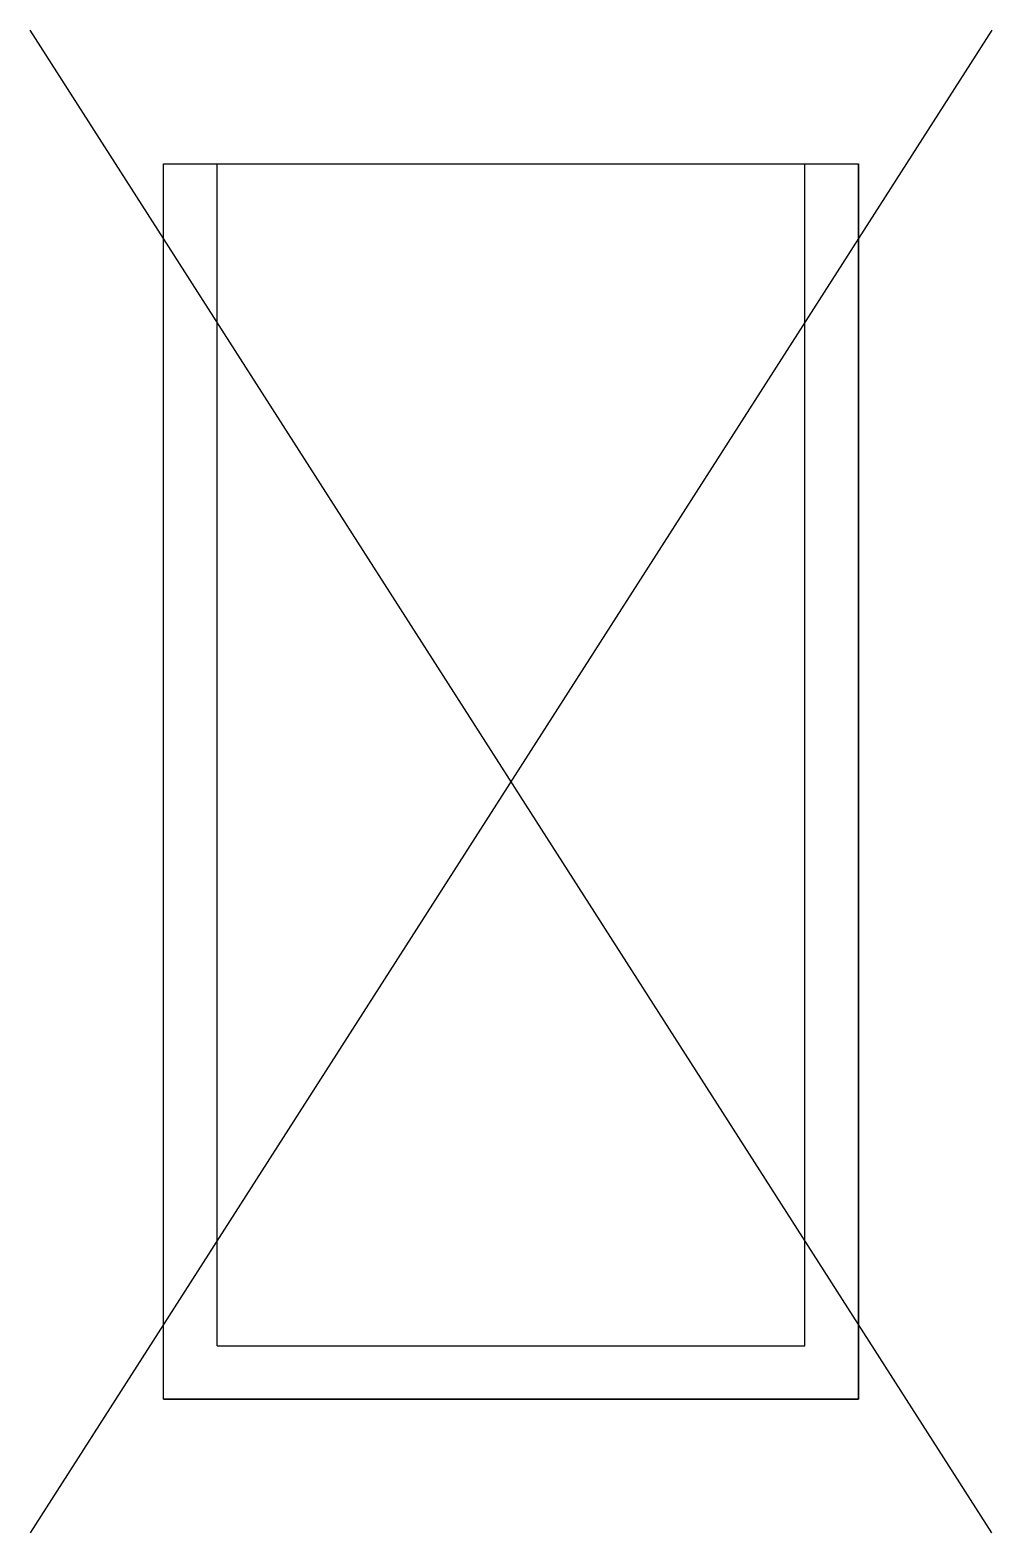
# Model space of a CAD drawing. Extents: x -4.5 to 4.5, y -1.2 to 12.8.
import ezdxf

# ---------------------------------------------------------------- set-up
doc = ezdxf.new("R2010")
doc.units = 0
doc.header["$LTSCALE"] = 0.2

msp = doc.modelspace()

# ---------------------------------------------------------------- linework, layer by layer
at = {"color": 7}
for p, q in [((-3.25, 11.559), (3.25, 11.559)), ((-3.25, 0), (-3.25, 11.559)), ((-2.75, 0.5), (-2.75, 11.559)), ((2.75, 0.5), (2.75, 11.559)), ((3.25, 0), (3.25, 11.559)), ((-2.75, 0.5), (2.75, 0.5)), ((-3.25, 0), (3.25, 0))]:
    msp.add_line(p, q, dxfattribs=at)
at = {"flags": 128}
for points in [[(4.5, 12.809), (-4.5, -1.25)], [(4.5, -1.25), (-4.5, 12.809)]]:
    msp.add_lwpolyline(points, dxfattribs=at)
msp.add_lwpolyline([(-3.25, 11.559), (3.25, 11.559), (3.25, 0), (-3.25, 0)], close=True, dxfattribs=at)

doc.saveas('drawing.dxf')
